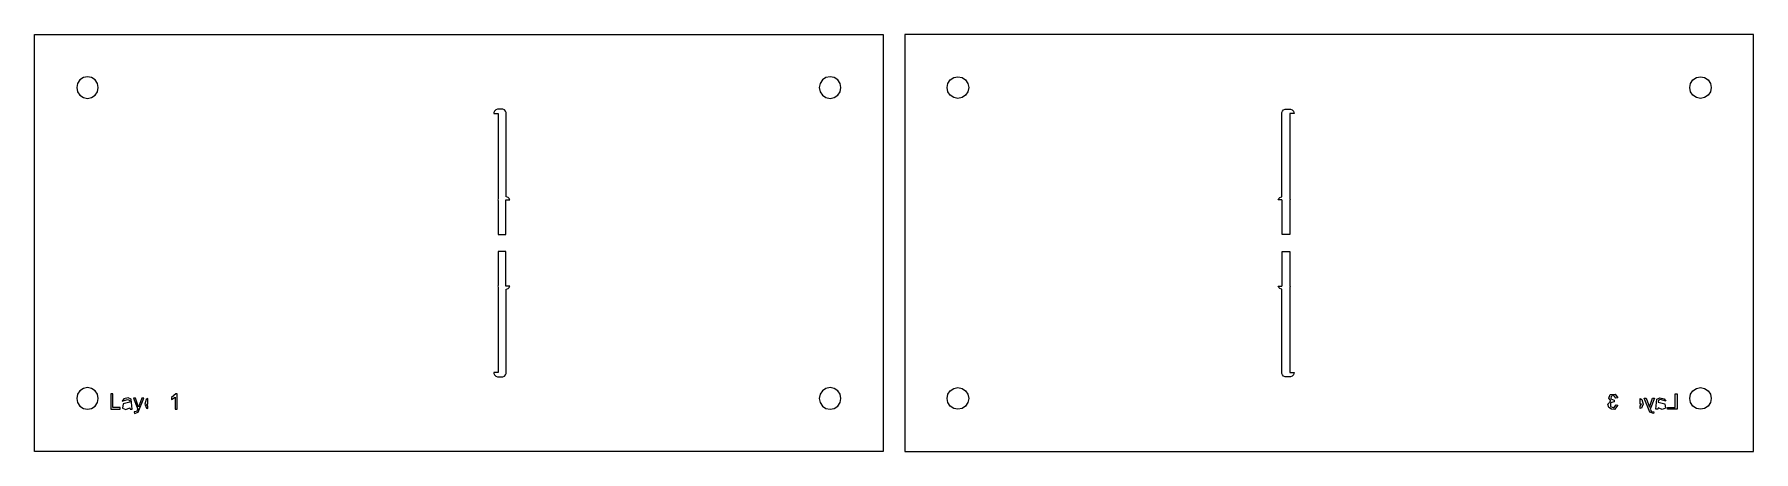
# Model space of a CAD drawing. Header units: metres. Extents: x 222 to 620, y 502 to 598.
import ezdxf

# ---------------------------------------------------------------- set-up
doc = ezdxf.new("R2010")
doc.units = ezdxf.units.M

msp = doc.modelspace()

# ---------------------------------------------------------------- linework, layer by layer
for points in [[(418.31, 501.69), (221.69, 501.69), (221.69, 598.31), (418.31, 598.31), (418.31, 501.69)], [(423.31, 501.69), (619.92, 501.69), (619.92, 598.31), (423.31, 598.31), (423.31, 501.69)], [(236.5, 586), (236.31, 586.96), (235.77, 587.77), (234.96, 588.31), (234, 588.5), (233.04, 588.31), (232.23, 587.77), (231.69, 586.96), (231.5, 586), (231.69, 585.04), (232.23, 584.23), (233.04, 583.69), (234, 583.5), (234.96, 583.69), (235.77, 584.23), (236.31, 585.04), (236.5, 586)], [(408.5, 586), (408.31, 586.96), (407.77, 587.77), (406.96, 588.31), (406, 588.5), (405.04, 588.31), (404.23, 587.77), (403.69, 586.96), (403.5, 586), (403.69, 585.04), (404.23, 584.23), (405.04, 583.69), (406, 583.5), (406.96, 583.69), (407.77, 584.23), (408.31, 585.04), (408.5, 586)], [(433.12, 586), (433.31, 586.96), (433.85, 587.77), (434.66, 588.31), (435.62, 588.5), (436.57, 588.31), (437.38, 587.77), (437.93, 586.96), (438.12, 586), (437.93, 585.04), (437.38, 584.23), (436.57, 583.69), (435.62, 583.5), (434.66, 583.69), (433.85, 584.23), (433.31, 585.04), (433.12, 586)], [(605.12, 586), (605.31, 586.96), (605.85, 587.77), (606.66, 588.31), (607.62, 588.5), (608.57, 588.31), (609.38, 587.77), (609.93, 586.96), (610.12, 586), (609.93, 585.04), (609.38, 584.23), (608.57, 583.69), (607.62, 583.5), (606.66, 583.69), (605.85, 584.23), (605.31, 585.04), (605.12, 586)], [(328.14, 580), (329.13, 580), (329.13, 560.26), (329.11, 560.19), (329.07, 560), (329.11, 559.81), (329.13, 559.74), (329.13, 552), (330.87, 552), (330.87, 559.74), (330.89, 559.81), (330.93, 560), (331.82, 560), (331.7, 560.29), (331.7, 560.29), (331.42, 560.57), (331.42, 560.57), (331.06, 560.71), (331.06, 560.71), (330.97, 560.71), (330.97, 560.71), (330.97, 560.71), (330.97, 560.72), (330.97, 560.72), (330.97, 560.72), (330.98, 560.76), (330.98, 560.76), (331, 560.93), (331, 580), (330.98, 580.19), (330.98, 580.19), (330.83, 580.55), (330.83, 580.55), (330.55, 580.83), (330.55, 580.83), (330.19, 580.98), (330.19, 580.98), (330, 581), (329.14, 581), (328.94, 580.98), (328.94, 580.98), (328.58, 580.83), (328.58, 580.83), (328.3, 580.55), (328.3, 580.55), (328.15, 580.19), (328.15, 580.19), (328.14, 580)], [(513.48, 580), (512.48, 580), (512.48, 560.26), (512.51, 560.19), (512.55, 560), (512.51, 559.81), (512.48, 559.74), (512.48, 552), (510.75, 552), (510.75, 559.74), (510.72, 559.81), (510.68, 560), (509.8, 560), (509.92, 560.29), (509.92, 560.29), (510.2, 560.57), (510.2, 560.57), (510.56, 560.71), (510.56, 560.71), (510.65, 560.71), (510.65, 560.71), (510.65, 560.71), (510.65, 560.72), (510.65, 560.72), (510.65, 560.72), (510.63, 560.76), (510.63, 560.76), (510.62, 560.93), (510.62, 580), (510.64, 580.19), (510.64, 580.19), (510.79, 580.55), (510.79, 580.55), (511.06, 580.83), (511.06, 580.83), (511.42, 580.98), (511.42, 580.98), (511.62, 581), (512.48, 581), (512.68, 580.98), (512.68, 580.98), (513.04, 580.83), (513.04, 580.83), (513.31, 580.55), (513.31, 580.55), (513.46, 580.19), (513.46, 580.19), (513.48, 580)], [(329.13, 548), (329.13, 540.26), (329.11, 540.19), (329.07, 540), (329.11, 539.81), (329.13, 539.74), (329.13, 520), (328.14, 520), (328.15, 519.81), (328.15, 519.81), (328.3, 519.45), (328.3, 519.45), (328.58, 519.17), (328.58, 519.17), (328.94, 519.02), (328.94, 519.02), (329.14, 519), (330, 519), (330.19, 519.02), (330.19, 519.02), (330.55, 519.17), (330.55, 519.17), (330.83, 519.45), (330.83, 519.45), (330.98, 519.81), (330.98, 519.81), (331, 520), (331, 539.07), (330.98, 539.24), (330.98, 539.24), (330.97, 539.28), (330.97, 539.28), (330.97, 539.28), (330.97, 539.29), (330.97, 539.29), (330.97, 539.29), (331.06, 539.29), (331.06, 539.29), (331.42, 539.43), (331.42, 539.43), (331.7, 539.71), (331.7, 539.71), (331.82, 540), (330.93, 540), (330.89, 540.19), (330.87, 540.26), (330.87, 548), (329.13, 548)], [(512.48, 548), (512.48, 540.26), (512.51, 540.19), (512.55, 540), (512.51, 539.81), (512.48, 539.74), (512.48, 520), (513.48, 520), (513.46, 519.81), (513.46, 519.81), (513.31, 519.45), (513.31, 519.45), (513.04, 519.17), (513.04, 519.17), (512.68, 519.02), (512.68, 519.02), (512.48, 519), (511.62, 519), (511.42, 519.02), (511.42, 519.02), (511.06, 519.17), (511.06, 519.17), (510.79, 519.45), (510.79, 519.45), (510.64, 519.81), (510.64, 519.81), (510.62, 520), (510.62, 539.07), (510.63, 539.24), (510.63, 539.24), (510.65, 539.28), (510.65, 539.28), (510.65, 539.28), (510.65, 539.29), (510.65, 539.29), (510.65, 539.29), (510.56, 539.29), (510.56, 539.29), (510.2, 539.43), (510.2, 539.43), (509.92, 539.71), (509.92, 539.71), (509.8, 540), (510.68, 540), (510.72, 540.19), (510.75, 540.26), (510.75, 548), (512.48, 548)], [(236.5, 514), (236.31, 514.96), (235.77, 515.77), (234.96, 516.31), (234, 516.5), (233.04, 516.31), (232.23, 515.77), (231.69, 514.96), (231.5, 514), (231.69, 513.04), (232.23, 512.23), (233.04, 511.69), (234, 511.5), (234.96, 511.69), (235.77, 512.23), (236.31, 513.04), (236.5, 514)], [(239.37, 511.5), (241.6, 511.5), (241.6, 511.92), (239.84, 511.92), (239.84, 515.08), (239.37, 515.08), (239.37, 511.5)], [(243.8, 511.82), (243.89, 511.5), (244.35, 511.5), (244.09, 513.83), (243.39, 514.14), (242.39, 513.95), (242.04, 513.35), (243.27, 513.78), (243.69, 513.59), (243.77, 513.15), (242.22, 512.74), (242.07, 511.79), (242.9, 511.44), (243.8, 511.82)], [(244.87, 510.5), (245.76, 510.83), (247.02, 514.09), (246.58, 514.09), (245.84, 511.99), (245.12, 514.09), (244.64, 514.09), (245.63, 511.5), (245.34, 510.95), (244.82, 510.91), (244.87, 510.5)], [(248, 512.25), (247.7, 512.68), (248, 512.68), (248, 513.98), (247.58, 513.79), (247.25, 512.65), (247.65, 511.72), (248, 511.67), (248, 512.25)], [(254.76, 511.5), (254.76, 515.09), (254.48, 515.09), (253.44, 514.2), (253.44, 513.77), (254.32, 514.3), (254.32, 511.5), (254.76, 511.5)], [(408.5, 514), (408.31, 514.96), (407.77, 515.77), (406.96, 516.31), (406, 516.5), (405.04, 516.31), (404.23, 515.77), (403.69, 514.96), (403.5, 514), (403.69, 513.04), (404.23, 512.23), (405.04, 511.69), (406, 511.5), (406.96, 511.69), (407.77, 512.23), (408.31, 513.04), (408.5, 514)], [(433.12, 514), (433.31, 514.96), (433.85, 515.77), (434.66, 516.31), (435.62, 516.5), (436.57, 516.31), (437.38, 515.77), (437.93, 514.96), (438.12, 514), (437.93, 513.04), (437.38, 512.23), (436.57, 511.69), (435.62, 511.5), (434.66, 511.69), (433.85, 512.23), (433.31, 513.04), (433.12, 514)], [(588.51, 512.44), (587.72, 511.48), (586.98, 511.49), (586.38, 511.9), (586.17, 512.69), (586.83, 513.44), (586.35, 514.07), (586.71, 514.88), (587.85, 515.01), (588.47, 514.17), (588.03, 514.09), (587.52, 514.72), (586.93, 514.54), (586.85, 513.91), (587.59, 513.58), (587.64, 513.19), (586.79, 513.01), (586.77, 512.1), (587.52, 511.81), (588.07, 512.5), (588.51, 512.44)], [(593.62, 512.25), (593.92, 512.68), (593.62, 512.68), (593.62, 513.98), (594.03, 513.79), (594.37, 512.65), (593.97, 511.72), (593.62, 511.67), (593.62, 512.25)], [(596.74, 510.5), (595.85, 510.83), (594.6, 514.09), (595.04, 514.09), (595.77, 511.99), (596.5, 514.09), (596.97, 514.09), (595.99, 511.5), (596.27, 510.95), (596.79, 510.91), (596.74, 510.5)], [(597.81, 511.82), (597.73, 511.5), (597.27, 511.5), (597.53, 513.83), (598.22, 514.14), (599.22, 513.95), (599.58, 513.35), (598.35, 513.78), (597.93, 513.59), (597.85, 513.15), (599.39, 512.74), (599.54, 511.79), (598.72, 511.44), (597.81, 511.82)], [(602.25, 511.5), (600.01, 511.5), (600.01, 511.92), (601.78, 511.92), (601.78, 515.08), (602.25, 515.08), (602.25, 511.5)], [(605.12, 514), (605.31, 514.96), (605.85, 515.77), (606.66, 516.31), (607.62, 516.5), (608.57, 516.31), (609.38, 515.77), (609.93, 514.96), (610.12, 514), (609.93, 513.04), (609.38, 512.23), (608.57, 511.69), (607.62, 511.5), (606.66, 511.69), (605.85, 512.23), (605.31, 513.04), (605.12, 514)]]:
    msp.add_lwpolyline(points)

doc.saveas('drawing.dxf')
